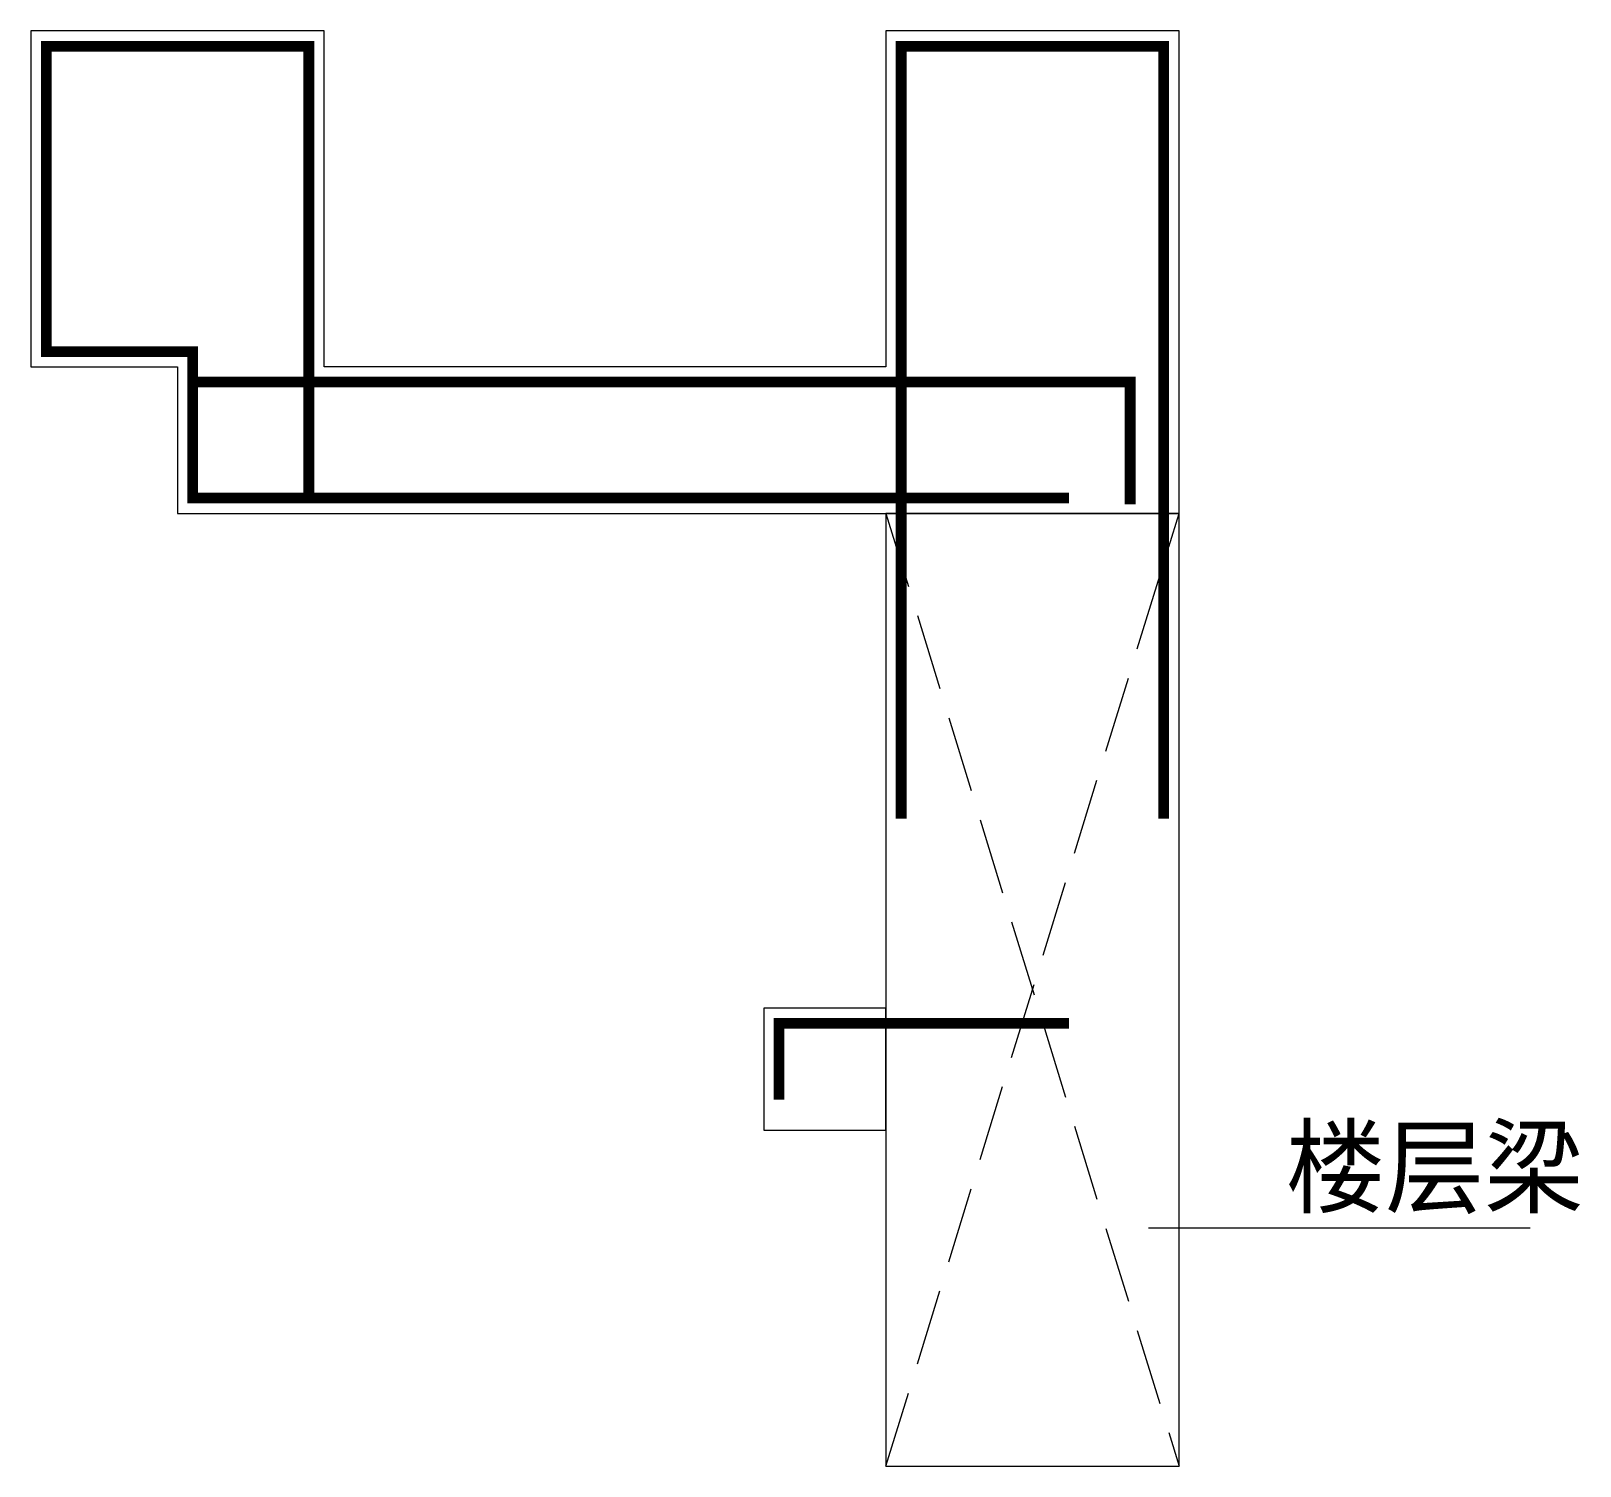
# Model space of a CAD drawing. Extents: x 0 to 5073, y -3600 to 1100.
import ezdxf

# ---------------------------------------------------------------- set-up
doc = ezdxf.new("R2010")
doc.units = 0
doc.header["$MEASUREMENT"] = 0
doc.linetypes.add('SD-SUPPORT-DASH', pattern=[0.35, 0.25, -0.1])
doc.layers.add('S-OTHER-THIN', color=3, linetype='Continuous', lineweight=0)
doc.layers.add('S-TEXT', color=7, linetype='Continuous', lineweight=0)
doc.layers.add('S-REIN', color=6, linetype='Continuous')

msp = doc.modelspace()

# ---------------------------------------------------------------- linework, layer by layer
at = {"layer": 'S-OTHER-THIN', "color": 7}
for p, q in [((960, 1100), (0, 1100)), ((0, 1100), (0, 0)), ((960, 0), (960, 1100)), ((3760, 1100), (2800, 1100)), ((2800, 1100), (2800, 0)), ((3760, -480), (3760, 1100)), ((0, 0), (480, 0)), ((480, 0), (480, -480)), ((2800, 0), (960, 0)), ((480, -480), (2800, -480)), ((2800, -480), (3760, -480)), ((2800, -2100), (2400, -2100)), ((2400, -2100), (2400, -2500)), ((2800, -2500), (2800, -2100)), ((2400, -2500), (2800, -2500)), ((3660, -2820), (4910, -2820))]:
    msp.add_line(p, q, dxfattribs=at)
at = {"layer": 'S-OTHER-THIN', "color": 7, "linetype": 'SD-SUPPORT-DASH', "ltscale": 1000}
for p, q in [((2800, -3600), (3760, -480)), ((2800, -480), (3760, -3600))]:
    msp.add_line(p, q, dxfattribs=at)
at = {"layer": 'S-OTHER-THIN', "color": 7}
msp.add_lwpolyline([(2800, -3600), (3760, -3600), (3760, -480), (2800, -480)], close=True, dxfattribs=at)
at = {"layer": 'S-REIN', "const_width": 35}
for points in [[(910, -430), (910, -50), (910, 1050), (50, 1050), (50, 50), (530, 50), (530, -430), (2750, -430), (2800, -430), (3400, -430)], [(2850, -1480), (2850, 1050), (3710, 1050), (3710, -1480)], [(3600, -450), (3600, -50), (2800, -50), (2750, -50), (910, -50), (530, -50)], [(3400, -2150), (2800, -2150), (2750, -2150), (2450, -2150), (2450, -2400)]]:
    msp.add_lwpolyline(points, dxfattribs=at)

# ---------------------------------------------------------------- texts
at = {"layer": 'S-TEXT', "color": 7}
msp.add_text('楼层梁', height=250, dxfattribs=at).set_placement((4110, -2745))

doc.saveas('drawing.dxf')
